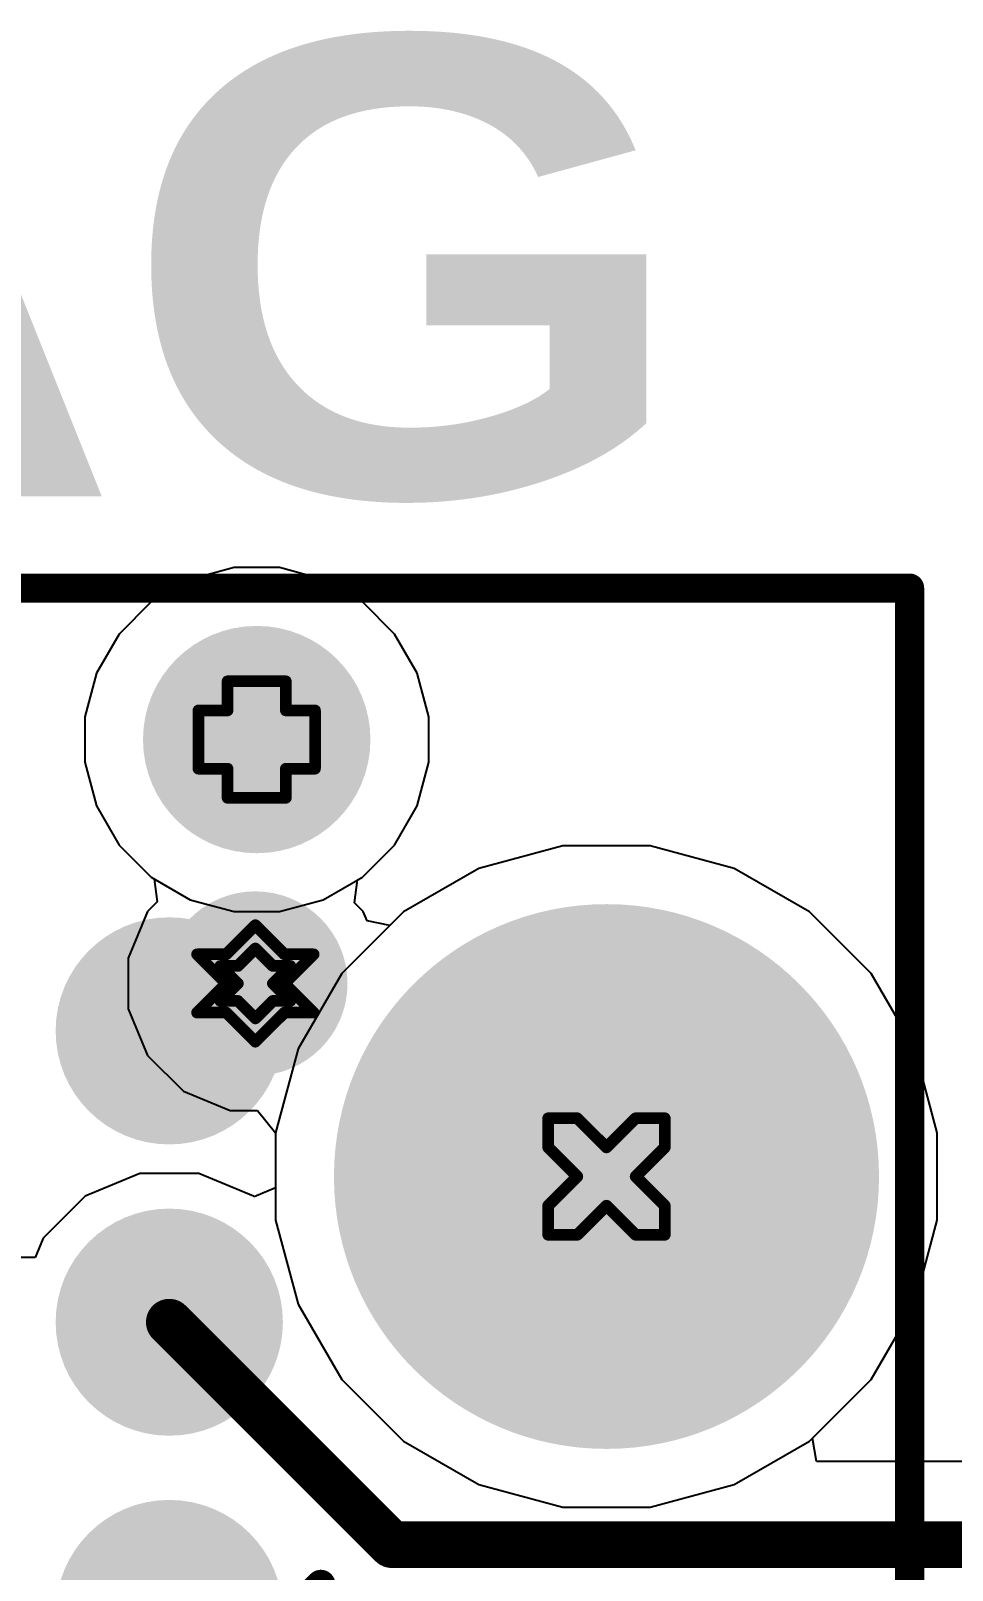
# Model space of a CAD drawing. Header units: inches. Extents: x -5 to 5328, y -4 to 5281.
# Drawn here: x 13.44 to 17.46, y 56.13 to 62.84 of the extents above; entities that cross this region are included whole.
import ezdxf

# ---------------------------------------------------------------- set-up
doc = ezdxf.new("R2010")
doc.units = ezdxf.units.IN
for name, color, linetype in [('Bottom Layer', 5, 'Continuous'), ('Bottom Solder', 6, 'Continuous'), ('Drill Drawing', 1, 'Continuous'), ('Layer 1', 16, 'Continuous'), ('Layer 2', 76, 'Continuous'), ('Pad Holes', 156, 'Continuous'), ('Top Layer', 1, 'Continuous'), ('Top Overlay', 2, 'Continuous'), ('Top Paste', 8, 'Continuous'), ('Top Solder', 216, 'Continuous'), ('Via Holes', 16, 'Continuous')]:
    doc.layers.add(name, color=color, linetype=linetype)
doc.styles.add('Arial Black_Bold', font='', dxfattribs={"height": 0.2})
doc.styles.get('Arial Black_Bold').set_extended_font_data('Arial Black', bold=True)

# ---------------------------------------------------------------- blocks, each defined once
blk = doc.blocks.new('TC2030_IDC__133')
at = {"layer": 'Bottom Solder'}
h = blk.add_hatch(color=6, dxfattribs=at)
edge = h.paths.add_edge_path()
edge.add_arc((-2.54, 2.54), 0.1016, 0, 360)
h = blk.add_hatch(color=6, dxfattribs=at)
edge = h.paths.add_edge_path()
edge.add_arc((0.635, 2.54), 0.1016, 0, 360)
h = blk.add_hatch(color=6, dxfattribs=at)
edge = h.paths.add_edge_path()
edge.add_arc((2.54, 1.016), 0.1016, 0, 360)
h = blk.add_hatch(color=6, dxfattribs=at)
edge = h.paths.add_edge_path()
edge.add_arc((-2.54, 0), 0.1016, 0, 360)
h = blk.add_hatch(color=6, dxfattribs=at)
edge = h.paths.add_edge_path()
edge.add_arc((2.54, -1.016), 0.1016, 0, 360)
h = blk.add_hatch(color=6, dxfattribs=at)
edge = h.paths.add_edge_path()
edge.add_arc((-2.54, -2.54), 0.1016, 0, 360)
h = blk.add_hatch(color=6, dxfattribs=at)
edge = h.paths.add_edge_path()
edge.add_arc((0.635, -2.54), 0.1016, 0, 360)
at = {"layer": 'Pad Holes'}
h = blk.add_hatch(color=7, dxfattribs=at)
edge = h.paths.add_edge_path()
edge.add_arc((-2.54, 2.54), 1.1875, 0, 360)
h = blk.add_hatch(color=7, dxfattribs=at)
edge = h.paths.add_edge_path()
edge.add_arc((0.635, 2.54), 1.1875, 0, 360)
h = blk.add_hatch(color=7, dxfattribs=at)
edge = h.paths.add_edge_path()
edge.add_arc((2.54, 1.016), 0.4955, 0, 360)
h = blk.add_hatch(color=7, dxfattribs=at)
edge = h.paths.add_edge_path()
edge.add_arc((-2.54, 0), 0.4955, 0, 360)
h = blk.add_hatch(color=7, dxfattribs=at)
edge = h.paths.add_edge_path()
edge.add_arc((2.54, -1.016), 0.4955, 0, 360)
h = blk.add_hatch(color=7, dxfattribs=at)
edge = h.paths.add_edge_path()
edge.add_arc((-2.54, -2.54), 1.1875, 0, 360)
h = blk.add_hatch(color=7, dxfattribs=at)
edge = h.paths.add_edge_path()
edge.add_arc((0.635, -2.54), 1.1875, 0, 360)
at = {"layer": 'Top Layer'}
h = blk.add_hatch(color=1, dxfattribs=at)
edge = h.paths.add_edge_path()
edge.add_arc((-1.27, 0.635), 0.3935, 0, 360)
h = blk.add_hatch(color=1, dxfattribs=at)
edge = h.paths.add_edge_path()
edge.add_arc((0, 0.635), 0.3935, 0, 360)
h = blk.add_hatch(color=1, dxfattribs=at)
edge = h.paths.add_edge_path()
edge.add_arc((1.27, 0.635), 0.3935, 0, 360)
h = blk.add_hatch(color=1, dxfattribs=at)
edge = h.paths.add_edge_path()
edge.add_arc((-1.27, -0.635), 0.3935, 0, 360)
h = blk.add_hatch(color=1, dxfattribs=at)
edge = h.paths.add_edge_path()
edge.add_arc((-1.27, -0.635), 0.3935, 0, 360)
h = blk.add_hatch(color=1, dxfattribs=at)
edge = h.paths.add_edge_path()
edge.add_arc((0, -0.635), 0.3935, 0, 360)
h = blk.add_hatch(color=1, dxfattribs=at)
edge = h.paths.add_edge_path()
edge.add_arc((1.27, -0.635), 0.3935, 0, 360)
at = {"layer": 'Top Paste'}
h = blk.add_hatch(color=8, dxfattribs=at)
edge = h.paths.add_edge_path()
edge.add_arc((-1.27, 0.635), 0.3935, 0, 360)
h = blk.add_hatch(color=8, dxfattribs=at)
edge = h.paths.add_edge_path()
edge.add_arc((0, 0.635), 0.3935, 0, 360)
h = blk.add_hatch(color=8, dxfattribs=at)
edge = h.paths.add_edge_path()
edge.add_arc((1.27, 0.635), 0.3935, 0, 360)
h = blk.add_hatch(color=8, dxfattribs=at)
edge = h.paths.add_edge_path()
edge.add_arc((-1.27, -0.635), 0.3935, 0, 360)
h = blk.add_hatch(color=8, dxfattribs=at)
edge = h.paths.add_edge_path()
edge.add_arc((-1.27, -0.635), 0.3935, 0, 360)
h = blk.add_hatch(color=8, dxfattribs=at)
edge = h.paths.add_edge_path()
edge.add_arc((0, -0.635), 0.3935, 0, 360)
h = blk.add_hatch(color=8, dxfattribs=at)
edge = h.paths.add_edge_path()
edge.add_arc((1.27, -0.635), 0.3935, 0, 360)
at = {"layer": 'Top Solder'}
h = blk.add_hatch(color=216, dxfattribs=at)
edge = h.paths.add_edge_path()
edge.add_arc((-2.54, 2.54), 0.1016, 0, 360)
h = blk.add_hatch(color=216, dxfattribs=at)
edge = h.paths.add_edge_path()
edge.add_arc((0.635, 2.54), 0.1016, 0, 360)
h = blk.add_hatch(color=216, dxfattribs=at)
edge = h.paths.add_edge_path()
edge.add_arc((-1.27, 0.635), 0.4951, 0, 360)
h = blk.add_hatch(color=216, dxfattribs=at)
edge = h.paths.add_edge_path()
edge.add_arc((0, 0.635), 0.4951, 0, 360)
h = blk.add_hatch(color=216, dxfattribs=at)
edge = h.paths.add_edge_path()
edge.add_arc((1.27, 0.635), 0.4951, 0, 360)
h = blk.add_hatch(color=216, dxfattribs=at)
edge = h.paths.add_edge_path()
edge.add_arc((2.54, 1.016), 0.1016, 0, 360)
h = blk.add_hatch(color=216, dxfattribs=at)
edge = h.paths.add_edge_path()
edge.add_arc((-2.54, 0), 0.1016, 0, 360)
h = blk.add_hatch(color=216, dxfattribs=at)
edge = h.paths.add_edge_path()
edge.add_arc((-1.27, -0.635), 0.4951, 0, 360)
h = blk.add_hatch(color=216, dxfattribs=at)
edge = h.paths.add_edge_path()
edge.add_arc((-1.27, -0.635), 0.4951, 0, 360)
h = blk.add_hatch(color=216, dxfattribs=at)
edge = h.paths.add_edge_path()
edge.add_arc((0, -0.635), 0.4951, 0, 360)
h = blk.add_hatch(color=216, dxfattribs=at)
edge = h.paths.add_edge_path()
edge.add_arc((1.27, -0.635), 0.4951, 0, 360)
h = blk.add_hatch(color=216, dxfattribs=at)
edge = h.paths.add_edge_path()
edge.add_arc((2.54, -1.016), 0.1016, 0, 360)
h = blk.add_hatch(color=216, dxfattribs=at)
edge = h.paths.add_edge_path()
edge.add_arc((-2.54, -2.54), 0.1016, 0, 360)
h = blk.add_hatch(color=216, dxfattribs=at)
edge = h.paths.add_edge_path()
edge.add_arc((0.635, -2.54), 0.1016, 0, 360)
at = {"layer": 'Top Overlay'}
for points in [[(-3.8608, 3.8608, 0.127, 0.127, 0), (-3.8608, -3.8608, 0.127, 0.127, 0)], [(-3.8608, 3.8608, 0.127, 0.127, 0), (3.2004, 3.8608, 0.127, 0.127, 0)], [(3.2004, 3.8608, 0.127, 0.127, 0), (3.2004, -3.8608, 0.127, 0.127, 0)], [(-1.27, -1.1684, 0.127, 0.127, 0), (-1.397, -1.2954, 0.127, 0.127, 0)], [(-1.27, -1.1684, 0.127, 0.127, 0), (-1.143, -1.2954, 0.127, 0.127, 0)], [(-1.397, -1.2954, 0.127, 0.127, 0), (-1.143, -1.2954, 0.127, 0.127, 0)], [(-3.8608, -3.8608, 0.127, 0.127, 0), (3.2004, -3.8608, 0.127, 0.127, 0)]]:
    blk.add_lwpolyline(points, format="xyseb", dxfattribs=at)
for points in [[(-3.8925, 3.8608, 0.0635, 0.0635, 1), (-3.8291, 3.8608, 0.0635, 0.0635, 1)], [(-3.8925, 3.8608, 0.0635, 0.0635, 1), (-3.8291, 3.8608, 0.0635, 0.0635, 1)], [(3.1686, 3.8608, 0.0635, 0.0635, 1), (3.2321, 3.8608, 0.0635, 0.0635, 1)], [(3.1686, 3.8608, 0.0635, 0.0635, 1), (3.2321, 3.8608, 0.0635, 0.0635, 1)], [(-1.3017, -1.1684, 0.0635, 0.0635, 1), (-1.2383, -1.1684, 0.0635, 0.0635, 1)], [(-1.3017, -1.1684, 0.0635, 0.0635, 1), (-1.2383, -1.1684, 0.0635, 0.0635, 1)], [(-1.4287, -1.2954, 0.0635, 0.0635, 1), (-1.3653, -1.2954, 0.0635, 0.0635, 1)], [(-1.4287, -1.2954, 0.0635, 0.0635, 1), (-1.3653, -1.2954, 0.0635, 0.0635, 1)], [(-1.1748, -1.2954, 0.0635, 0.0635, 1), (-1.1113, -1.2954, 0.0635, 0.0635, 1)], [(-1.1748, -1.2954, 0.0635, 0.0635, 1), (-1.1113, -1.2954, 0.0635, 0.0635, 1)], [(-3.8925, -3.8608, 0.0635, 0.0635, 1), (-3.8291, -3.8608, 0.0635, 0.0635, 1)], [(-3.8925, -3.8608, 0.0635, 0.0635, 1), (-3.8291, -3.8608, 0.0635, 0.0635, 1)], [(3.1686, -3.8608, 0.0635, 0.0635, 1), (3.2321, -3.8608, 0.0635, 0.0635, 1)], [(3.1686, -3.8608, 0.0635, 0.0635, 1), (3.2321, -3.8608, 0.0635, 0.0635, 1)]]:
    blk.add_lwpolyline(points, format="xyseb", close=True, dxfattribs=at)

msp = doc.modelspace()

# ---------------------------------------------------------------- hatches: boundary and pattern name
at = {"layer": 'Bottom Layer'}
h = msp.add_hatch(color=5, dxfattribs=at)
edge = h.paths.add_edge_path()
edge.add_arc((14.4217, 58.6832), 0.3, 0, 360)
at = {"layer": 'Bottom Solder'}
h = msp.add_hatch(color=6, dxfattribs=at)
edge = h.paths.add_edge_path()
edge.add_arc((14.4217, 58.6832), 0.4016, 0, 360)
at = {"layer": 'Layer 1'}
h = msp.add_hatch(color=16, dxfattribs=at)
edge = h.paths.add_edge_path()
edge.add_arc((14.4217, 58.6832), 0.3, 0, 360)
at = {"layer": 'Layer 2'}
h = msp.add_hatch(color=76, dxfattribs=at)
edge = h.paths.add_edge_path()
edge.add_arc((14.4217, 58.6832), 0.3, 0, 360)
at = {"layer": 'Top Layer'}
h = msp.add_hatch(color=1, dxfattribs=at)
edge = h.paths.add_edge_path()
edge.add_arc((14.4217, 58.6832), 0.3, 0, 360)
at = {"layer": 'Top Solder'}
h = msp.add_hatch(color=216, dxfattribs=at)
edge = h.paths.add_edge_path()
edge.add_arc((14.4217, 58.6832), 0.4016, 0, 360)
at = {"layer": 'Via Holes'}
h = msp.add_hatch(color=7, dxfattribs=at)
edge = h.paths.add_edge_path()
edge.add_arc((14.4217, 58.6832), 0.15, 0, 360)

# ---------------------------------------------------------------- linework, layer by layer
at = {"layer": 'Bottom Layer'}
for p, q in [((14.329, 60.496), (14.1383, 60.4449)), ((14.5263, 60.496), (14.329, 60.496)), ((14.7169, 60.4449), (14.5263, 60.496)), ((14.1383, 60.4449), (13.9674, 60.3463)), ((14.8878, 60.3463), (14.7169, 60.4449)), ((13.9674, 60.3463), (13.8279, 60.2067)), ((15.0274, 60.2067), (14.8878, 60.3463)), ((13.8279, 60.2067), (13.7292, 60.0358)), ((15.1261, 60.0358), (15.0274, 60.2067)), ((13.7292, 60.0358), (13.6781, 59.8452)), ((15.1771, 59.8452), (15.1261, 60.0358)), ((13.6781, 59.8452), (13.6781, 59.6478)), ((15.1771, 59.6478), (15.1771, 59.8452)), ((13.6781, 59.6478), (13.7292, 59.4572)), ((15.1261, 59.4572), (15.1771, 59.6478)), ((13.7292, 59.4572), (13.8279, 59.2863)), ((15.0274, 59.2863), (15.1261, 59.4572)), ((13.8279, 59.2863), (13.9674, 59.1468)), ((14.8878, 59.1468), (15.0274, 59.2863)), ((15.7619, 59.283), (15.3952, 59.1848)), ((16.1414, 59.283), (15.7619, 59.283)), ((16.508, 59.1848), (16.1414, 59.283)), ((13.9674, 59.1468), (14.1383, 59.0481)), ((14.7169, 59.0481), (14.8878, 59.1468)), ((15.3952, 59.1848), (15.0665, 58.995)), ((16.8367, 58.995), (16.508, 59.1848)), ((14.1383, 59.0481), (14.329, 58.997)), ((14.329, 58.997), (14.5263, 58.997)), ((14.5263, 58.997), (14.7169, 59.0481)), ((15.0665, 58.995), (14.7982, 58.7266)), ((17.1051, 58.7266), (16.8367, 58.995)), ((14.7982, 58.7266), (14.6084, 58.3979)), ((17.2949, 58.3979), (17.1051, 58.7266)), ((14.6084, 58.3979), (14.5101, 58.0313)), ((17.3931, 58.0313), (17.2949, 58.3979)), ((14.5101, 58.0313), (14.5101, 57.6517)), ((17.3931, 57.6517), (17.3931, 58.0313)), ((14.5101, 57.6517), (14.6084, 57.2851)), ((17.2949, 57.2851), (17.3931, 57.6517)), ((14.6084, 57.2851), (14.7982, 56.9564)), ((17.1051, 56.9564), (17.2949, 57.2851)), ((14.7982, 56.9564), (15.0665, 56.688)), ((16.8367, 56.688), (17.1051, 56.9564)), ((15.0665, 56.688), (15.3952, 56.4983)), ((16.508, 56.4983), (16.8367, 56.688)), ((15.3952, 56.4983), (15.7619, 56.4)), ((16.1414, 56.4), (16.508, 56.4983)), ((15.7619, 56.4), (16.1414, 56.4))]:
    msp.add_line(p, q, dxfattribs=at)
at = {"layer": 'Drill Drawing'}
for points in [[(14.3006, 59.8735, 0.0508, 0.0508, 0), (14.3006, 60.0005, 0.0508, 0.0508, 0)], [(14.3006, 60.0005, 0.0508, 0.0508, 0), (14.5546, 60.0005, 0.0508, 0.0508, 0)], [(14.5546, 59.8735, 0.0508, 0.0508, 0), (14.5546, 60.0005, 0.0508, 0.0508, 0)], [(14.1736, 59.6195, 0.0508, 0.0508, 0), (14.1736, 59.8735, 0.0508, 0.0508, 0)], [(14.1736, 59.8735, 0.0508, 0.0508, 0), (14.3006, 59.8735, 0.0508, 0.0508, 0)], [(14.5546, 59.8735, 0.0508, 0.0508, 0), (14.6816, 59.8735, 0.0508, 0.0508, 0)], [(14.6816, 59.6195, 0.0508, 0.0508, 0), (14.6816, 59.8735, 0.0508, 0.0508, 0)], [(14.1736, 59.6195, 0.0508, 0.0508, 0), (14.3006, 59.6195, 0.0508, 0.0508, 0)], [(14.3006, 59.4925, 0.0508, 0.0508, 0), (14.3006, 59.6195, 0.0508, 0.0508, 0)], [(14.5546, 59.6195, 0.0508, 0.0508, 0), (14.6816, 59.6195, 0.0508, 0.0508, 0)], [(14.5546, 59.4925, 0.0508, 0.0508, 0), (14.5546, 59.6195, 0.0508, 0.0508, 0)], [(14.3006, 59.4925, 0.0508, 0.0508, 0), (14.5546, 59.4925, 0.0508, 0.0508, 0)], [(14.2947, 58.8102, 0.0508, 0.0508, 0), (14.4217, 58.9372, 0.0508, 0.0508, 0)], [(14.4217, 58.9372, 0.0508, 0.0508, 0), (14.5487, 58.8102, 0.0508, 0.0508, 0)], [(14.3455, 58.7594, 0.0508, 0.0508, 0), (14.4217, 58.8356, 0.0508, 0.0508, 0)], [(14.4217, 58.8356, 0.0508, 0.0508, 0), (14.4979, 58.7594, 0.0508, 0.0508, 0)], [(14.1677, 58.8102, 0.0508, 0.0508, 0), (14.2947, 58.6832, 0.0508, 0.0508, 0)], [(14.1677, 58.8102, 0.0508, 0.0508, 0), (14.2947, 58.8102, 0.0508, 0.0508, 0)], [(14.5487, 58.8102, 0.0508, 0.0508, 0), (14.6757, 58.8102, 0.0508, 0.0508, 0)], [(14.5487, 58.6832, 0.0508, 0.0508, 0), (14.6757, 58.8102, 0.0508, 0.0508, 0)], [(14.2693, 58.7594, 0.0508, 0.0508, 0), (14.3455, 58.6832, 0.0508, 0.0508, 0)], [(14.2693, 58.7594, 0.0508, 0.0508, 0), (14.3455, 58.7594, 0.0508, 0.0508, 0)], [(14.4979, 58.7594, 0.0508, 0.0508, 0), (14.5741, 58.7594, 0.0508, 0.0508, 0)], [(14.4979, 58.6832, 0.0508, 0.0508, 0), (14.5741, 58.7594, 0.0508, 0.0508, 0)], [(14.1677, 58.5562, 0.0508, 0.0508, 0), (14.2947, 58.6832, 0.0508, 0.0508, 0)], [(14.2693, 58.607, 0.0508, 0.0508, 0), (14.3455, 58.6832, 0.0508, 0.0508, 0)], [(14.4979, 58.6832, 0.0508, 0.0508, 0), (14.5741, 58.607, 0.0508, 0.0508, 0)], [(14.5487, 58.6832, 0.0508, 0.0508, 0), (14.6757, 58.5562, 0.0508, 0.0508, 0)], [(14.2693, 58.607, 0.0508, 0.0508, 0), (14.3455, 58.607, 0.0508, 0.0508, 0)], [(14.3455, 58.607, 0.0508, 0.0508, 0), (14.4217, 58.5308, 0.0508, 0.0508, 0)], [(14.4217, 58.5308, 0.0508, 0.0508, 0), (14.4979, 58.607, 0.0508, 0.0508, 0)], [(14.4979, 58.607, 0.0508, 0.0508, 0), (14.5741, 58.607, 0.0508, 0.0508, 0)], [(14.1677, 58.5562, 0.0508, 0.0508, 0), (14.2947, 58.5562, 0.0508, 0.0508, 0)], [(14.2947, 58.5562, 0.0508, 0.0508, 0), (14.4217, 58.4292, 0.0508, 0.0508, 0)], [(14.4217, 58.4292, 0.0508, 0.0508, 0), (14.5487, 58.5562, 0.0508, 0.0508, 0)], [(14.5487, 58.5562, 0.0508, 0.0508, 0), (14.6757, 58.5562, 0.0508, 0.0508, 0)], [(15.6976, 57.9685, 0.0508, 0.0508, 0), (15.6976, 58.0955, 0.0508, 0.0508, 0)], [(15.6976, 58.0955, 0.0508, 0.0508, 0), (15.8246, 58.0955, 0.0508, 0.0508, 0)], [(15.8246, 58.0955, 0.0508, 0.0508, 0), (15.9516, 57.9685, 0.0508, 0.0508, 0)], [(15.9516, 57.9685, 0.0508, 0.0508, 0), (16.0786, 58.0955, 0.0508, 0.0508, 0)], [(16.0786, 58.0955, 0.0508, 0.0508, 0), (16.2056, 58.0955, 0.0508, 0.0508, 0)], [(16.2056, 57.9685, 0.0508, 0.0508, 0), (16.2056, 58.0955, 0.0508, 0.0508, 0)], [(15.6976, 57.9685, 0.0508, 0.0508, 0), (15.8246, 57.8415, 0.0508, 0.0508, 0)], [(16.0786, 57.8415, 0.0508, 0.0508, 0), (16.2056, 57.9685, 0.0508, 0.0508, 0)], [(15.6976, 57.7145, 0.0508, 0.0508, 0), (15.8246, 57.8415, 0.0508, 0.0508, 0)], [(16.0786, 57.8415, 0.0508, 0.0508, 0), (16.2056, 57.7145, 0.0508, 0.0508, 0)], [(15.6976, 57.5875, 0.0508, 0.0508, 0), (15.6976, 57.7145, 0.0508, 0.0508, 0)], [(15.8246, 57.5875, 0.0508, 0.0508, 0), (15.9516, 57.7145, 0.0508, 0.0508, 0)], [(15.9516, 57.7145, 0.0508, 0.0508, 0), (16.0786, 57.5875, 0.0508, 0.0508, 0)], [(16.2056, 57.5875, 0.0508, 0.0508, 0), (16.2056, 57.7145, 0.0508, 0.0508, 0)], [(15.6976, 57.5875, 0.0508, 0.0508, 0), (15.8246, 57.5875, 0.0508, 0.0508, 0)], [(16.0786, 57.5875, 0.0508, 0.0508, 0), (16.2056, 57.5875, 0.0508, 0.0508, 0)]]:
    msp.add_lwpolyline(points, format="xyseb", dxfattribs=at)
for points in [[(14.2879, 60.0005, 0.0254, 0.0254, 1), (14.3133, 60.0005, 0.0254, 0.0254, 1)], [(14.2879, 60.0005, 0.0254, 0.0254, 1), (14.3133, 60.0005, 0.0254, 0.0254, 1)], [(14.5419, 60.0005, 0.0254, 0.0254, 1), (14.5673, 60.0005, 0.0254, 0.0254, 1)], [(14.5419, 60.0005, 0.0254, 0.0254, 1), (14.5673, 60.0005, 0.0254, 0.0254, 1)], [(14.1609, 59.8735, 0.0254, 0.0254, 1), (14.1863, 59.8735, 0.0254, 0.0254, 1)], [(14.1609, 59.8735, 0.0254, 0.0254, 1), (14.1863, 59.8735, 0.0254, 0.0254, 1)], [(14.2879, 59.8735, 0.0254, 0.0254, 1), (14.3133, 59.8735, 0.0254, 0.0254, 1)], [(14.2879, 59.8735, 0.0254, 0.0254, 1), (14.3133, 59.8735, 0.0254, 0.0254, 1)], [(14.5419, 59.8735, 0.0254, 0.0254, 1), (14.5673, 59.8735, 0.0254, 0.0254, 1)], [(14.5419, 59.8735, 0.0254, 0.0254, 1), (14.5673, 59.8735, 0.0254, 0.0254, 1)], [(14.6689, 59.8735, 0.0254, 0.0254, 1), (14.6943, 59.8735, 0.0254, 0.0254, 1)], [(14.6689, 59.8735, 0.0254, 0.0254, 1), (14.6943, 59.8735, 0.0254, 0.0254, 1)], [(14.1609, 59.6195, 0.0254, 0.0254, 1), (14.1863, 59.6195, 0.0254, 0.0254, 1)], [(14.1609, 59.6195, 0.0254, 0.0254, 1), (14.1863, 59.6195, 0.0254, 0.0254, 1)], [(14.2879, 59.6195, 0.0254, 0.0254, 1), (14.3133, 59.6195, 0.0254, 0.0254, 1)], [(14.2879, 59.6195, 0.0254, 0.0254, 1), (14.3133, 59.6195, 0.0254, 0.0254, 1)], [(14.5419, 59.6195, 0.0254, 0.0254, 1), (14.5673, 59.6195, 0.0254, 0.0254, 1)], [(14.5419, 59.6195, 0.0254, 0.0254, 1), (14.5673, 59.6195, 0.0254, 0.0254, 1)], [(14.6689, 59.6195, 0.0254, 0.0254, 1), (14.6943, 59.6195, 0.0254, 0.0254, 1)], [(14.6689, 59.6195, 0.0254, 0.0254, 1), (14.6943, 59.6195, 0.0254, 0.0254, 1)], [(14.2879, 59.4925, 0.0254, 0.0254, 1), (14.3133, 59.4925, 0.0254, 0.0254, 1)], [(14.2879, 59.4925, 0.0254, 0.0254, 1), (14.3133, 59.4925, 0.0254, 0.0254, 1)], [(14.5419, 59.4925, 0.0254, 0.0254, 1), (14.5673, 59.4925, 0.0254, 0.0254, 1)], [(14.5419, 59.4925, 0.0254, 0.0254, 1), (14.5673, 59.4925, 0.0254, 0.0254, 1)], [(14.409, 58.9372, 0.0254, 0.0254, 1), (14.4344, 58.9372, 0.0254, 0.0254, 1)], [(14.409, 58.9372, 0.0254, 0.0254, 1), (14.4344, 58.9372, 0.0254, 0.0254, 1)], [(14.409, 58.8356, 0.0254, 0.0254, 1), (14.4344, 58.8356, 0.0254, 0.0254, 1)], [(14.409, 58.8356, 0.0254, 0.0254, 1), (14.4344, 58.8356, 0.0254, 0.0254, 1)], [(14.155, 58.8102, 0.0254, 0.0254, 1), (14.1804, 58.8102, 0.0254, 0.0254, 1)], [(14.155, 58.8102, 0.0254, 0.0254, 1), (14.1804, 58.8102, 0.0254, 0.0254, 1)], [(14.282, 58.8102, 0.0254, 0.0254, 1), (14.3074, 58.8102, 0.0254, 0.0254, 1)], [(14.282, 58.8102, 0.0254, 0.0254, 1), (14.3074, 58.8102, 0.0254, 0.0254, 1)], [(14.536, 58.8102, 0.0254, 0.0254, 1), (14.5614, 58.8102, 0.0254, 0.0254, 1)], [(14.536, 58.8102, 0.0254, 0.0254, 1), (14.5614, 58.8102, 0.0254, 0.0254, 1)], [(14.663, 58.8102, 0.0254, 0.0254, 1), (14.6884, 58.8102, 0.0254, 0.0254, 1)], [(14.663, 58.8102, 0.0254, 0.0254, 1), (14.6884, 58.8102, 0.0254, 0.0254, 1)], [(14.2566, 58.7594, 0.0254, 0.0254, 1), (14.282, 58.7594, 0.0254, 0.0254, 1)], [(14.2566, 58.7594, 0.0254, 0.0254, 1), (14.282, 58.7594, 0.0254, 0.0254, 1)], [(14.3328, 58.7594, 0.0254, 0.0254, 1), (14.3582, 58.7594, 0.0254, 0.0254, 1)], [(14.3328, 58.7594, 0.0254, 0.0254, 1), (14.3582, 58.7594, 0.0254, 0.0254, 1)], [(14.4852, 58.7594, 0.0254, 0.0254, 1), (14.5106, 58.7594, 0.0254, 0.0254, 1)], [(14.4852, 58.7594, 0.0254, 0.0254, 1), (14.5106, 58.7594, 0.0254, 0.0254, 1)], [(14.5614, 58.7594, 0.0254, 0.0254, 1), (14.5868, 58.7594, 0.0254, 0.0254, 1)], [(14.5614, 58.7594, 0.0254, 0.0254, 1), (14.5868, 58.7594, 0.0254, 0.0254, 1)], [(14.282, 58.6832, 0.0254, 0.0254, 1), (14.3074, 58.6832, 0.0254, 0.0254, 1)], [(14.282, 58.6832, 0.0254, 0.0254, 1), (14.3074, 58.6832, 0.0254, 0.0254, 1)], [(14.3328, 58.6832, 0.0254, 0.0254, 1), (14.3582, 58.6832, 0.0254, 0.0254, 1)], [(14.3328, 58.6832, 0.0254, 0.0254, 1), (14.3582, 58.6832, 0.0254, 0.0254, 1)], [(14.4852, 58.6832, 0.0254, 0.0254, 1), (14.5106, 58.6832, 0.0254, 0.0254, 1)], [(14.4852, 58.6832, 0.0254, 0.0254, 1), (14.5106, 58.6832, 0.0254, 0.0254, 1)], [(14.536, 58.6832, 0.0254, 0.0254, 1), (14.5614, 58.6832, 0.0254, 0.0254, 1)], [(14.536, 58.6832, 0.0254, 0.0254, 1), (14.5614, 58.6832, 0.0254, 0.0254, 1)], [(14.2566, 58.607, 0.0254, 0.0254, 1), (14.282, 58.607, 0.0254, 0.0254, 1)], [(14.2566, 58.607, 0.0254, 0.0254, 1), (14.282, 58.607, 0.0254, 0.0254, 1)], [(14.3328, 58.607, 0.0254, 0.0254, 1), (14.3582, 58.607, 0.0254, 0.0254, 1)], [(14.3328, 58.607, 0.0254, 0.0254, 1), (14.3582, 58.607, 0.0254, 0.0254, 1)], [(14.4852, 58.607, 0.0254, 0.0254, 1), (14.5106, 58.607, 0.0254, 0.0254, 1)], [(14.4852, 58.607, 0.0254, 0.0254, 1), (14.5106, 58.607, 0.0254, 0.0254, 1)], [(14.5614, 58.607, 0.0254, 0.0254, 1), (14.5868, 58.607, 0.0254, 0.0254, 1)], [(14.5614, 58.607, 0.0254, 0.0254, 1), (14.5868, 58.607, 0.0254, 0.0254, 1)], [(14.155, 58.5562, 0.0254, 0.0254, 1), (14.1804, 58.5562, 0.0254, 0.0254, 1)], [(14.155, 58.5562, 0.0254, 0.0254, 1), (14.1804, 58.5562, 0.0254, 0.0254, 1)], [(14.282, 58.5562, 0.0254, 0.0254, 1), (14.3074, 58.5562, 0.0254, 0.0254, 1)], [(14.282, 58.5562, 0.0254, 0.0254, 1), (14.3074, 58.5562, 0.0254, 0.0254, 1)], [(14.409, 58.5308, 0.0254, 0.0254, 1), (14.4344, 58.5308, 0.0254, 0.0254, 1)], [(14.409, 58.5308, 0.0254, 0.0254, 1), (14.4344, 58.5308, 0.0254, 0.0254, 1)], [(14.536, 58.5562, 0.0254, 0.0254, 1), (14.5614, 58.5562, 0.0254, 0.0254, 1)], [(14.536, 58.5562, 0.0254, 0.0254, 1), (14.5614, 58.5562, 0.0254, 0.0254, 1)], [(14.663, 58.5562, 0.0254, 0.0254, 1), (14.6884, 58.5562, 0.0254, 0.0254, 1)], [(14.663, 58.5562, 0.0254, 0.0254, 1), (14.6884, 58.5562, 0.0254, 0.0254, 1)], [(14.409, 58.4292, 0.0254, 0.0254, 1), (14.4344, 58.4292, 0.0254, 0.0254, 1)], [(14.409, 58.4292, 0.0254, 0.0254, 1), (14.4344, 58.4292, 0.0254, 0.0254, 1)], [(15.6849, 58.0955, 0.0254, 0.0254, 1), (15.7103, 58.0955, 0.0254, 0.0254, 1)], [(15.6849, 58.0955, 0.0254, 0.0254, 1), (15.7103, 58.0955, 0.0254, 0.0254, 1)], [(15.8119, 58.0955, 0.0254, 0.0254, 1), (15.8373, 58.0955, 0.0254, 0.0254, 1)], [(15.8119, 58.0955, 0.0254, 0.0254, 1), (15.8373, 58.0955, 0.0254, 0.0254, 1)], [(16.0659, 58.0955, 0.0254, 0.0254, 1), (16.0913, 58.0955, 0.0254, 0.0254, 1)], [(16.0659, 58.0955, 0.0254, 0.0254, 1), (16.0913, 58.0955, 0.0254, 0.0254, 1)], [(16.1929, 58.0955, 0.0254, 0.0254, 1), (16.2183, 58.0955, 0.0254, 0.0254, 1)], [(16.1929, 58.0955, 0.0254, 0.0254, 1), (16.2183, 58.0955, 0.0254, 0.0254, 1)], [(15.6849, 57.9685, 0.0254, 0.0254, 1), (15.7103, 57.9685, 0.0254, 0.0254, 1)], [(15.6849, 57.9685, 0.0254, 0.0254, 1), (15.7103, 57.9685, 0.0254, 0.0254, 1)], [(15.9389, 57.9685, 0.0254, 0.0254, 1), (15.9643, 57.9685, 0.0254, 0.0254, 1)], [(15.9389, 57.9685, 0.0254, 0.0254, 1), (15.9643, 57.9685, 0.0254, 0.0254, 1)], [(16.1929, 57.9685, 0.0254, 0.0254, 1), (16.2183, 57.9685, 0.0254, 0.0254, 1)], [(16.1929, 57.9685, 0.0254, 0.0254, 1), (16.2183, 57.9685, 0.0254, 0.0254, 1)], [(15.8119, 57.8415, 0.0254, 0.0254, 1), (15.8373, 57.8415, 0.0254, 0.0254, 1)], [(15.8119, 57.8415, 0.0254, 0.0254, 1), (15.8373, 57.8415, 0.0254, 0.0254, 1)], [(16.0659, 57.8415, 0.0254, 0.0254, 1), (16.0913, 57.8415, 0.0254, 0.0254, 1)], [(16.0659, 57.8415, 0.0254, 0.0254, 1), (16.0913, 57.8415, 0.0254, 0.0254, 1)], [(15.6849, 57.7145, 0.0254, 0.0254, 1), (15.7103, 57.7145, 0.0254, 0.0254, 1)], [(15.6849, 57.7145, 0.0254, 0.0254, 1), (15.7103, 57.7145, 0.0254, 0.0254, 1)], [(15.9389, 57.7145, 0.0254, 0.0254, 1), (15.9643, 57.7145, 0.0254, 0.0254, 1)], [(15.9389, 57.7145, 0.0254, 0.0254, 1), (15.9643, 57.7145, 0.0254, 0.0254, 1)], [(16.1929, 57.7145, 0.0254, 0.0254, 1), (16.2183, 57.7145, 0.0254, 0.0254, 1)], [(16.1929, 57.7145, 0.0254, 0.0254, 1), (16.2183, 57.7145, 0.0254, 0.0254, 1)], [(15.6849, 57.5875, 0.0254, 0.0254, 1), (15.7103, 57.5875, 0.0254, 0.0254, 1)], [(15.6849, 57.5875, 0.0254, 0.0254, 1), (15.7103, 57.5875, 0.0254, 0.0254, 1)], [(15.8119, 57.5875, 0.0254, 0.0254, 1), (15.8373, 57.5875, 0.0254, 0.0254, 1)], [(15.8119, 57.5875, 0.0254, 0.0254, 1), (15.8373, 57.5875, 0.0254, 0.0254, 1)], [(16.0659, 57.5875, 0.0254, 0.0254, 1), (16.0913, 57.5875, 0.0254, 0.0254, 1)], [(16.0659, 57.5875, 0.0254, 0.0254, 1), (16.0913, 57.5875, 0.0254, 0.0254, 1)], [(16.1929, 57.5875, 0.0254, 0.0254, 1), (16.2183, 57.5875, 0.0254, 0.0254, 1)], [(16.1929, 57.5875, 0.0254, 0.0254, 1), (16.2183, 57.5875, 0.0254, 0.0254, 1)]]:
    msp.add_lwpolyline(points, format="xyseb", close=True, dxfattribs=at)
at = {"layer": 'Layer 1'}
for p, q in [((14.329, 60.496), (14.1383, 60.4449)), ((14.5263, 60.496), (14.329, 60.496)), ((14.7169, 60.4449), (14.5263, 60.496)), ((14.1383, 60.4449), (13.9674, 60.3463)), ((14.8878, 60.3463), (14.7169, 60.4449)), ((13.9674, 60.3463), (13.8279, 60.2067)), ((15.0274, 60.2067), (14.8878, 60.3463)), ((13.8279, 60.2067), (13.7292, 60.0358)), ((15.1261, 60.0358), (15.0274, 60.2067)), ((13.7292, 60.0358), (13.6781, 59.8452)), ((15.1771, 59.8452), (15.1261, 60.0358)), ((13.6781, 59.8452), (13.6781, 59.6478)), ((15.1771, 59.6478), (15.1771, 59.8452)), ((13.6781, 59.6478), (13.7292, 59.4572)), ((15.1261, 59.4572), (15.1771, 59.6478)), ((13.7292, 59.4572), (13.8279, 59.2863)), ((15.0274, 59.2863), (15.1261, 59.4572)), ((13.8279, 59.2863), (13.9674, 59.1468)), ((14.8878, 59.1468), (15.0274, 59.2863)), ((15.7619, 59.283), (15.3952, 59.1848)), ((16.1414, 59.283), (15.7619, 59.283)), ((16.508, 59.1848), (16.1414, 59.283)), ((13.9674, 59.1468), (14.1383, 59.0481)), ((14.7169, 59.0481), (14.8878, 59.1468)), ((15.3952, 59.1848), (15.0665, 58.995)), ((16.8367, 58.995), (16.508, 59.1848)), ((14.1383, 59.0481), (14.329, 58.997)), ((14.329, 58.997), (14.5263, 58.997)), ((14.5263, 58.997), (14.7169, 59.0481)), ((15.0665, 58.995), (14.7982, 58.7266)), ((17.1051, 58.7266), (16.8367, 58.995)), ((14.7982, 58.7266), (14.6084, 58.3979)), ((17.2949, 58.3979), (17.1051, 58.7266)), ((14.6084, 58.3979), (14.5101, 58.0313)), ((17.3931, 58.0313), (17.2949, 58.3979)), ((14.5101, 58.0313), (14.5101, 57.6517)), ((17.3931, 57.6517), (17.3931, 58.0313)), ((14.5101, 57.6517), (14.6084, 57.2851)), ((17.2949, 57.2851), (17.3931, 57.6517)), ((14.6084, 57.2851), (14.7982, 56.9564)), ((17.1051, 56.9564), (17.2949, 57.2851)), ((14.7982, 56.9564), (15.0665, 56.688)), ((16.8367, 56.688), (17.1051, 56.9564)), ((15.0665, 56.688), (15.3952, 56.4983)), ((16.508, 56.4983), (16.8367, 56.688)), ((15.3952, 56.4983), (15.7619, 56.4)), ((16.1414, 56.4), (16.508, 56.4983)), ((15.7619, 56.4), (16.1414, 56.4))]:
    msp.add_line(p, q, dxfattribs=at)
at = {"layer": 'Layer 2'}
for p, q in [((14.329, 60.496), (14.1383, 60.4449)), ((14.5263, 60.496), (14.329, 60.496)), ((14.7169, 60.4449), (14.5263, 60.496)), ((14.1383, 60.4449), (13.9674, 60.3463)), ((14.8878, 60.3463), (14.7169, 60.4449)), ((13.9674, 60.3463), (13.8279, 60.2067)), ((15.0274, 60.2067), (14.8878, 60.3463)), ((13.8279, 60.2067), (13.7292, 60.0358)), ((15.1261, 60.0358), (15.0274, 60.2067)), ((13.7292, 60.0358), (13.6781, 59.8452)), ((15.1771, 59.8452), (15.1261, 60.0358)), ((13.6781, 59.8452), (13.6781, 59.6478)), ((15.1771, 59.6478), (15.1771, 59.8452)), ((13.6781, 59.6478), (13.7292, 59.4572)), ((15.1261, 59.4572), (15.1771, 59.6478)), ((13.7292, 59.4572), (13.8279, 59.2863)), ((15.0274, 59.2863), (15.1261, 59.4572)), ((13.8279, 59.2863), (13.9674, 59.1468)), ((14.8878, 59.1468), (15.0274, 59.2863)), ((15.7619, 59.283), (15.3952, 59.1848)), ((16.1414, 59.283), (15.7619, 59.283)), ((16.508, 59.1848), (16.1414, 59.283)), ((13.9674, 59.1468), (13.9803, 59.1393)), ((13.9803, 59.1393), (13.9936, 59.0386)), ((14.8541, 59.0342), (14.8674, 59.1349)), ((14.8674, 59.1349), (14.8878, 59.1468)), ((15.3952, 59.1848), (15.0665, 58.995)), ((16.8367, 58.995), (16.508, 59.1848)), ((13.952, 58.997), (13.8677, 58.7934)), ((13.9936, 59.0386), (13.952, 58.997)), ((14.8913, 58.997), (14.8541, 59.0342)), ((14.9082, 58.9562), (14.8913, 58.997)), ((15.0665, 58.995), (15.0079, 58.9364)), ((17.1051, 58.7266), (16.8367, 58.995)), ((15.0079, 58.9364), (14.9082, 58.9562)), ((13.8677, 58.7934), (13.8677, 58.573)), ((17.2949, 58.3979), (17.1051, 58.7266)), ((13.8677, 58.573), (13.952, 58.3694)), ((17.3931, 58.0313), (17.2949, 58.3979)), ((13.952, 58.3694), (14.1079, 58.2135)), ((14.1079, 58.2135), (14.3115, 58.1292)), ((14.3115, 58.1292), (14.4312, 58.1292)), ((14.4312, 58.1292), (14.5101, 58.0313)), ((14.5101, 58.0313), (14.5101, 57.6517)), ((17.3931, 57.6517), (17.3931, 58.0313)), ((14.5101, 57.6517), (14.6084, 57.2851)), ((17.2949, 57.2851), (17.3931, 57.6517)), ((14.6084, 57.2851), (14.7982, 56.9564)), ((17.1051, 56.9564), (17.2949, 57.2851)), ((14.7982, 56.9564), (15.0665, 56.688)), ((16.8367, 56.688), (17.1051, 56.9564)), ((15.0665, 56.688), (15.3952, 56.4983)), ((16.508, 56.4983), (16.8367, 56.688)), ((15.3952, 56.4983), (15.7619, 56.4)), ((16.1414, 56.4), (16.508, 56.4983)), ((15.7619, 56.4), (16.1414, 56.4))]:
    msp.add_line(p, q, dxfattribs=at)
at = {"layer": 'Top Layer'}
for p, q in [((14.329, 60.496), (14.1383, 60.4449)), ((14.5263, 60.496), (14.329, 60.496)), ((14.7169, 60.4449), (14.5263, 60.496)), ((14.1383, 60.4449), (13.9674, 60.3463)), ((14.8878, 60.3463), (14.7169, 60.4449)), ((13.9674, 60.3463), (13.8279, 60.2067)), ((15.0274, 60.2067), (14.8878, 60.3463)), ((13.8279, 60.2067), (13.7292, 60.0358)), ((15.1261, 60.0358), (15.0274, 60.2067)), ((13.7292, 60.0358), (13.6781, 59.8452)), ((15.1771, 59.8452), (15.1261, 60.0358)), ((13.6781, 59.8452), (13.6781, 59.6478)), ((15.1771, 59.6478), (15.1771, 59.8452)), ((13.6781, 59.6478), (13.7292, 59.4572)), ((15.1261, 59.4572), (15.1771, 59.6478)), ((13.7292, 59.4572), (13.8279, 59.2863)), ((15.0274, 59.2863), (15.1261, 59.4572)), ((13.8279, 59.2863), (13.9674, 59.1468)), ((14.8878, 59.1468), (15.0274, 59.2863)), ((15.7619, 59.283), (15.3952, 59.1848)), ((16.1414, 59.283), (15.7619, 59.283)), ((16.508, 59.1848), (16.1414, 59.283)), ((13.9674, 59.1468), (14.1383, 59.0481)), ((14.7169, 59.0481), (14.8878, 59.1468)), ((15.3952, 59.1848), (15.0665, 58.995)), ((16.8367, 58.995), (16.508, 59.1848)), ((14.1383, 59.0481), (14.329, 58.997)), ((14.329, 58.997), (14.5263, 58.997)), ((14.5263, 58.997), (14.7169, 59.0481)), ((15.0665, 58.995), (14.7982, 58.7266)), ((17.1051, 58.7266), (16.8367, 58.995)), ((14.7982, 58.7266), (14.6084, 58.3979)), ((17.2949, 58.3979), (17.1051, 58.7266)), ((14.6084, 58.3979), (14.5101, 58.0313)), ((17.3931, 58.0313), (17.2949, 58.3979)), ((14.5101, 58.0313), (14.5101, 57.7915)), ((17.3931, 57.6517), (17.3931, 58.0313)), ((13.9178, 57.854), (13.6799, 57.7554)), ((14.1754, 57.854), (13.9178, 57.854)), ((14.4134, 57.7554), (14.1754, 57.854)), ((14.5101, 57.7915), (14.4163, 57.7526)), ((13.6799, 57.7554), (13.4977, 57.5733)), ((14.4163, 57.7526), (14.4134, 57.7554)), ((17.2949, 57.2851), (17.3931, 57.6517)), ((13.4977, 57.5733), (13.4624, 57.4881)), ((13.4624, 57.4881), (13.3608, 57.4881)), ((17.1051, 56.9564), (17.2949, 57.2851)), ((16.8492, 56.7005), (17.1051, 56.9564)), ((16.8669, 56.5989), (16.8492, 56.7005)), ((17.9608, 56.5989), (16.8669, 56.5989))]:
    msp.add_line(p, q, dxfattribs=at)
for points in [[(14.0466, 57.2065, 0.2032, 0.2032, 0), (15.0168, 56.2364, 0.2032, 0.2032, 0)], [(15.0168, 56.2364, 0.2032, 0.2032, 0), (18.3817, 56.2364, 0.2032, 0.2032, 0)]]:
    msp.add_lwpolyline(points, format="xyseb", dxfattribs=at)
for points in [[(13.9958, 57.2065, 0.1016, 0.1016, 1), (14.0974, 57.2065, 0.1016, 0.1016, 1)], [(14.966, 56.2364, 0.1016, 0.1016, 1), (15.0676, 56.2364, 0.1016, 0.1016, 1)], [(14.966, 56.2364, 0.1016, 0.1016, 1), (15.0676, 56.2364, 0.1016, 0.1016, 1)]]:
    msp.add_lwpolyline(points, format="xyseb", close=True, dxfattribs=at)

# ---------------------------------------------------------------- block references
at = {"rotation": 90}
msp.add_blockref('TC2030_IDC__133', (13.4116, 57.2065), dxfattribs=at)

# ---------------------------------------------------------------- texts
at = {"layer": 'Top Overlay', "style": 'Arial Black_Bold'}
msp.add_text('TAG', height=2, rotation=360, dxfattribs=at).set_placement((9.574, 60.8067))

doc.saveas('drawing.dxf')
